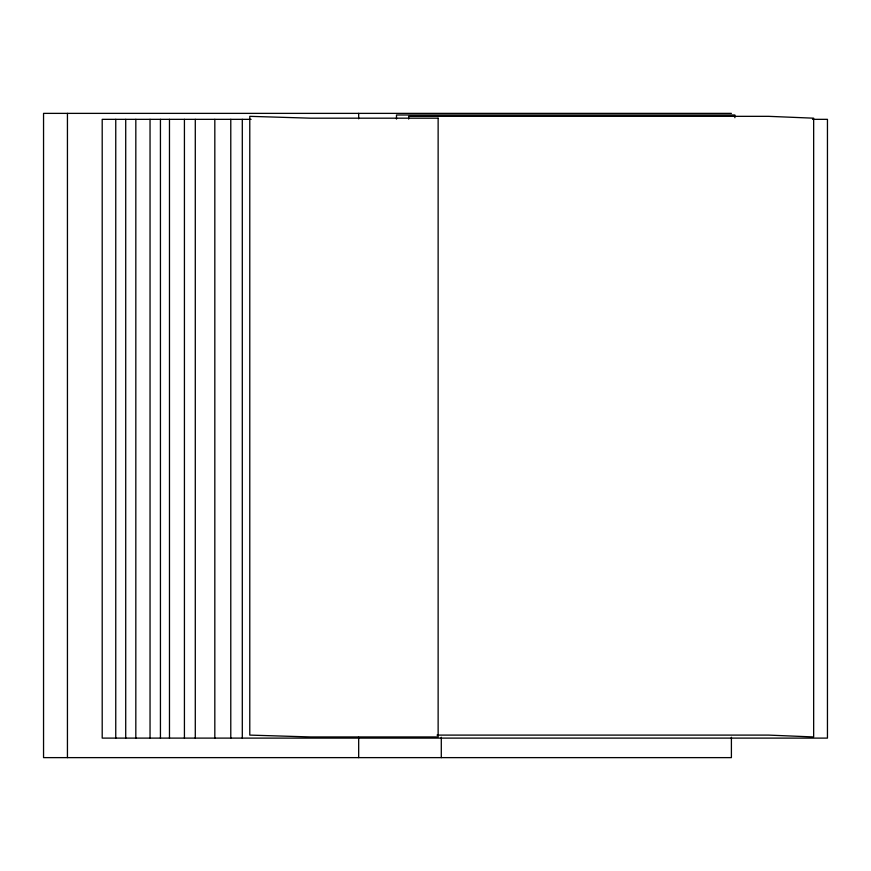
<?xml version="1.0" encoding="UTF-8"?>
<svg xmlns="http://www.w3.org/2000/svg" width="871" height="871" viewBox="0 0 871 871"><rect width="100%" height="100%" fill="white"/><g stroke="black" fill="none" stroke-linecap="round" stroke-linejoin="round"><path stroke-width="1.31" d="M731.4 113.372L43.55 113.372L43.55 757.628L731.4 757.628L731.4 737.236M251.088 119.338L102.201 119.338L102.201 738.107L827.45 738.107L827.45 119.338L812.534 119.338M437.024 735.102L768.603 735.102L813.656 736.953L813.656 118.184L768.603 116.333L408.662 116.333L408.662 119.055M734.874 117.716L734.874 114.994L396.49 114.994L396.49 119.077M441.292 737.236L441.292 757.628M358.678 113.372L358.678 118.815M358.678 737.236L358.678 757.628M242.301 119.338L242.301 738.107M230.782 119.338L230.782 738.107M214.821 119.338L214.821 738.107M195.289 119.338L195.289 738.107M184.423 119.338L184.423 738.107M169.475 119.338L169.475 738.107M160.438 119.338L160.438 738.107M150.041 119.338L150.041 738.107M135.822 119.338L135.822 738.107M125.718 119.338L125.718 738.107M115.756 119.338L115.756 738.107M67.437 113.372L67.437 757.628M438.135 118.184L310.631 118.184L249.781 116.333L249.781 735.102L310.631 736.953L438.135 736.953L438.135 118.184"/></g></svg>
